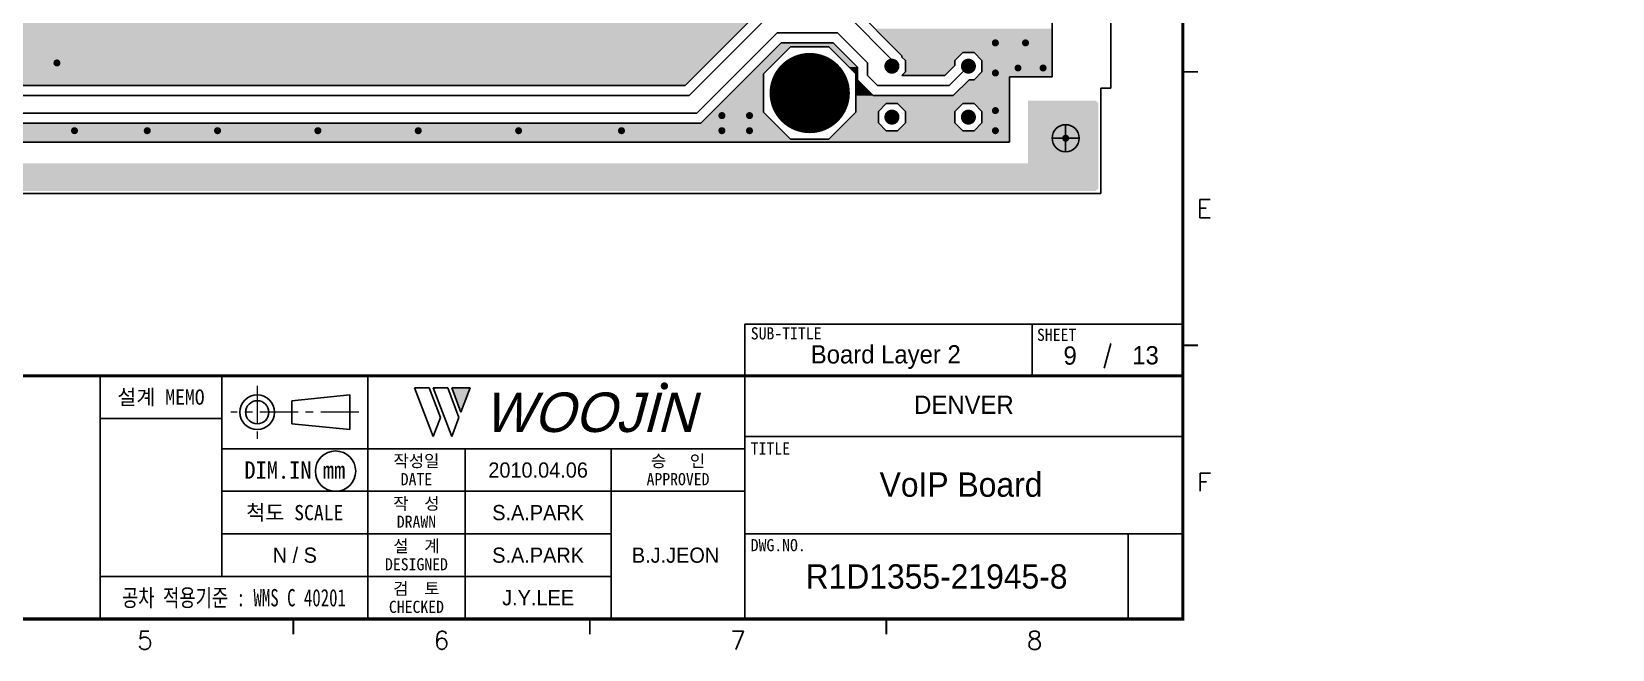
# Model space of a CAD drawing. Extents: x 295 to 953, y 10 to 290.
# Drawn here: x 692.7 to 952.6, y 10 to 111.6 of the extents above; entities that cross this region are included whole.
import ezdxf
from ezdxf.enums import TextEntityAlignment as Align

# ---------------------------------------------------------------- set-up
doc = ezdxf.new("R2010")
doc.units = 0
doc.header["$LTSCALE"] = 5
doc.header["$MEASUREMENT"] = 0
doc.linetypes.add('CENTER', pattern=[2, 1.25, -0.25, 0.25, -0.25])
doc.layers.get('0').update_dxf_attribs({"linetype": 'CONTINUOUS', "lineweight": 25})
for name, color, linetype in [('19_SOLD_GBR', 4, 'CONTINUOUS'), ('SHEET', 3, 'CONTINUOUS'), ('문자', 4, 'CONTINUOUS'), ('테두리', 3, 'CONTINUOUS')]:
    doc.layers.add(name, color=color, linetype=linetype)
for name, color, linetype, lineweight in [('2', 2, 'CENTER', 13), ('4', 4, 'CONTINUOUS', 18), ('6', 6, 'CONTINUOUS', 13)]:
    doc.layers.add(name, color=color, linetype=linetype, lineweight=lineweight)
doc.styles.add('MARK', font='ARLRDBD.TTF')
doc.styles.get("Standard").update_dxf_attribs({"font": 'simplex.shx'})
doc.styles.add('굴림', font='')
doc.styles.add('굴림체', font='')
doc.styles.get('굴림').set_extended_font_data('Gulim')
doc.styles.get('굴림체').set_extended_font_data('GulimChe')

# ---------------------------------------------------------------- blocks, each defined once
blk = doc.blocks.new('B')
at = {"layer": '문자'}
blk.add_hatch(color=256, dxfattribs=at).paths.add_polyline_path([(13.79, 10), (15.31, 6), (16.84, 10)])
at = {"color": 4, "const_width": 0.6}
blk.add_lwpolyline([(48.46, 10.32, 1), (49.06, 10.32, 1)], format="xyb", close=True, dxfattribs=at)
at = {"layer": '문자'}
for p, q in [((10.73, 2), (7.68, 10)), ((7.68, 10), (10.09, 10)), ((11.94, 5.16), (10.09, 10)), ((10.73, 10), (13.15, 10)), ((13.79, 2), (10.73, 10)), ((14.99, 5.16), (13.15, 10)), ((13.79, 10), (16.84, 10)), ((15.31, 6), (13.79, 10)), ((16.84, 10), (15.31, 6)), ((11.94, 5.16), (10.73, 2)), ((14.99, 5.16), (13.79, 2))]:
    blk.add_line(p, q, dxfattribs=at)
at = {"layer": '문자', "style": 'MARK', "oblique": 15}
blk.add_text('WOOJIN', height=6.5, dxfattribs=at).set_placement((36.4, 6), align=Align.MIDDLE_CENTER)
blk = doc.blocks.new('C')
at = {"layer": '2'}
for p, q in [((252.83, 53.35), (252.83, 44.65)), ((269.53, 49), (248.48, 49))]:
    blk.add_line(p, q, dxfattribs=at)
at = {"layer": 'SHEET'}
for p, q in [((393.14, 60.3), (392.07, 56.28)), ((227, 55), (227, 15)), ((247, 55), (247, 22)), ((271, 55), (271, 15)), ((271, 55), (271, 15)), ((333, 55), (333, 15)), ((247, 48), (227, 48)), ((405, 45), (333, 45)), ((333, 43), (247, 43)), ((287, 43), (287, 15)), ((311, 43), (311, 15)), ((333, 36), (247, 36)), ((311, 29), (247, 29)), ((405, 29), (333, 29)), ((396, 29), (396, 15)), ((311, 22), (227, 22))]:
    blk.add_line(p, q, dxfattribs=at)
at = {"layer": 'SHEET', "color": 4}
for p, q in [((258.53, 50.9), (268.03, 51.85)), ((258.53, 50.9), (258.53, 47.1)), ((268.03, 51.85), (268.03, 46.15)), ((258.53, 47.1), (268.03, 46.15))]:
    blk.add_line(p, q, dxfattribs=at)
at = {"layer": 'SHEET'}
for points in [[(333, 55), (380.19, 55), (380.19, 63.49), (333, 63.49)], [(380.19, 55), (405, 55), (405, 63.49), (380.19, 63.49)]]:
    blk.add_lwpolyline(points, close=True, dxfattribs=at)
at = {"layer": 'SHEET', "color": 4}
for radius in [2.85, 1.9]:
    blk.add_circle((252.83, 49), radius, dxfattribs=at)
at = {"layer": 'SHEET'}
blk.add_circle((265.7, 39.32), 3.32, dxfattribs=at)
at = {"layer": '테두리'}
blk.add_line((405, 285), (405, 15), dxfattribs=at)
for points, const_width in [([(15, 285), (15, 15), (405, 15), (405, 285), (15, 285)], 0.5), ([(407.5, 105), (405, 105)], 0.3), ([(407.5, 60), (405, 60)], 0.3), ([(15, 55), (405, 55)], 0.5), ([(258.75, 12.5), (258.75, 15)], 0.3), ([(307.5, 12.5), (307.5, 15)], 0.3), ([(356.25, 12.5), (356.25, 15)], 0.3)]:
    blk.add_lwpolyline(points, dxfattribs=dict(at, const_width=const_width))
blk.add_blockref('B', (271, 43))
at = {"layer": '문자'}
for s, p in [('E', (408.5, 82.5)), ('F', (408.5, 37.5)), ('5', (234.38, 11.5)), ('6', (283.12, 11.5)), ('7', (331.88, 11.5)), ('8', (380.62, 11.5))]:
    blk.add_text(s, height=3, dxfattribs=at).set_placement(p, align=Align.MIDDLE)
at = {"layer": '문자', "style": '굴림체'}
for s, height, p in [('SUB-TITLE', 2, (339.77, 61.98)), ('SHEET', 2, (384.24, 61.74)), ('설계 MEMO', 2.5, (237, 51.5)), ('작성일', 2, (279, 41)), ('승   인', 2, (322, 41)), ('DIM.IN mm', 2.85, (259, 39.5)), ('DATE', 2, (279, 38)), ('APPROVED', 2, (322, 38)), ('척도 SCALE', 2.5, (259, 32.5)), ('작  성', 2, (279, 34)), ('DRAWN', 2, (279, 31)), ('설  계', 2, (279, 27)), ('DESIGNED', 2, (279, 24)), ('검  토', 2, (279, 20)), ('CHECKED', 2, (279, 17))]:
    blk.add_text(s, height=height, dxfattribs=at).set_placement(p, align=Align.MIDDLE_CENTER)
for s, p in [('TITLE', (333.95, 42.05)), ('DWG.NO.', (333.95, 26.15))]:
    blk.add_text(s, height=2, dxfattribs=at).set_placement(p)
at = {"layer": '문자', "style": '굴림체', "width": 0.75}
blk.add_text('공차 적용기준 : WMS C 40201', height=2.85, dxfattribs=at).set_placement((249, 18.5), align=Align.MIDDLE_CENTER)

msp = doc.modelspace()

# ---------------------------------------------------------------- linework, layer by layer
for points, const_width in [([(851.44, 109.75, -1), (850.86, 109.75, -1)], 0.577), ([(856.39, 109.75, -1), (855.81, 109.75, -1)], 0.577), ([(697.17, 106.45, -1), (696.59, 106.45, -1)], 0.577), ([(823.93, 101.5, -1), (817.33, 101.5, -1)], 6.6), ([(834.76, 105.92, -1), (833.52, 105.92, -1)], 1.24), ([(847.33, 105.92, -1), (846.1, 105.92, -1)], 1.24), ([(851.44, 104.8, -1), (850.86, 104.8, -1)], 0.577), ([(855.15, 105.62, -1), (854.58, 105.62, -1)], 0.577), ([(859.28, 105.62, -1), (858.7, 105.62, -1)], 0.577), ([(834.76, 97.54, -1), (833.52, 97.54, -1)], 1.24), ([(847.33, 97.54, -1), (846.1, 97.54, -1)], 1.24), ([(851.44, 98.61, -1), (850.86, 98.61, -1)], 0.577), ([(806.48, 97.79, -1), (805.9, 97.79, -1)], 0.577), ([(811.02, 97.79, -1), (810.44, 97.79, -1)], 0.577), ([(700.05, 95.31, -1), (699.48, 95.31, -1)], 0.577), ([(712.02, 95.31, -1), (711.44, 95.31, -1)], 0.577), ([(723.57, 95.31, -1), (722.99, 95.31, -1)], 0.577), ([(740.07, 95.31, -1), (739.49, 95.31, -1)], 0.577), ([(756.57, 95.31, -1), (755.99, 95.31, -1)], 0.577), ([(773.07, 95.31, -1), (772.49, 95.31, -1)], 0.577), ([(789.98, 95.31, -1), (789.4, 95.31, -1)], 0.577), ([(806.48, 95.31, -1), (805.9, 95.31, -1)], 0.577), ([(811.02, 95.31, -1), (810.44, 95.31, -1)], 0.577), ([(851.44, 95.31, -1), (850.86, 95.31, -1)], 0.577), ([(862.99, 94.07, -1), (862.41, 94.07, -1)], 0.577)]:
    msp.add_lwpolyline(points, format="xyb", close=True, dxfattribs=dict(const_width=const_width))
at = {"layer": '19_SOLD_GBR', "color": 7}
for p, q in [((870.13, 232.67), (870.13, 102.32)), ((860.48, 122.47), (860.48, 104.14)), ((800.14, 102.74), (813.34, 115.94)), ((827.5, 115.94), (835.79, 107.64)), ((800.83, 101.09), (814.03, 114.29)), ((826.82, 114.29), (834.14, 106.96)), ((802.07, 98.2), (815.27, 111.4)), ((815.95, 109.75), (802.75, 96.55)), ((825.17, 111.4), (815.27, 111.4)), ((824.48, 109.75), (815.95, 109.75)), ((828.47, 105.77), (824.48, 109.75)), ((825.17, 111.4), (830.12, 106.45)), ((813.04, 104.64), (817.48, 109.09)), ((817.48, 109.09), (823.77, 109.09)), ((823.77, 109.09), (828.22, 104.64)), ((834.14, 105.92), (834.14, 106.96)), ((835.79, 107.64), (835.79, 107.42)), ((835.79, 107.42), (836.37, 106.84)), ((836.37, 106.84), (836.37, 105)), ((844.49, 106.84), (845.79, 108.15)), ((844.49, 106.03), (844.49, 106.84)), ((845.79, 108.15), (847.64, 108.15)), ((847.64, 108.15), (848.94, 106.84)), ((848.94, 106.84), (848.94, 105)), ((813.04, 98.36), (813.04, 104.64)), ((828.22, 104.64), (828.22, 98.36)), ((828.47, 103.7), (828.47, 105.77)), ((830.12, 104.39), (830.12, 106.45)), ((830.12, 104.39), (831.77, 102.74)), ((836.37, 105), (835.76, 104.39)), ((835.76, 104.39), (842.85, 104.39)), ((842.85, 104.39), (844.49, 106.03)), ((846.71, 105.92), (843.53, 102.74)), ((848.94, 105), (847.64, 103.69)), ((853.46, 104.14), (853.46, 93.41)), ((860.48, 104.14), (853.46, 104.14)), ((643.52, 102.74), (800.14, 102.74)), ((831.08, 101.09), (828.47, 103.7)), ((843.53, 102.74), (831.77, 102.74)), ((846.82, 103.69), (844.21, 101.09)), ((847.64, 103.69), (846.82, 103.69)), ((868.48, 85), (868.48, 102.32)), ((870.13, 102.32), (868.48, 102.32)), ((800.83, 101.09), (642.84, 101.09)), ((844.21, 101.09), (831.08, 101.09)), ((831.91, 98.46), (833.22, 99.77)), ((833.22, 99.77), (835.06, 99.77)), ((835.06, 99.77), (836.37, 98.46)), ((844.49, 98.46), (845.79, 99.77)), ((845.79, 99.77), (847.64, 99.77)), ((847.64, 99.77), (848.94, 98.46)), ((802.75, 96.55), (640.92, 96.55)), ((802.07, 98.2), (641.6, 98.2)), ((817.48, 93.91), (813.04, 98.36)), ((828.22, 98.36), (823.77, 93.91)), ((831.91, 96.62), (831.91, 98.46)), ((833.22, 95.31), (831.91, 96.62)), ((836.37, 96.62), (835.06, 95.31)), ((836.37, 98.46), (836.37, 96.62)), ((844.49, 96.62), (844.49, 98.46)), ((845.79, 95.31), (844.49, 96.62)), ((848.94, 96.62), (847.64, 95.31)), ((848.94, 98.46), (848.94, 96.62)), ((862.7, 96.3), (862.7, 91.85)), ((823.77, 93.91), (817.48, 93.91)), ((835.06, 95.31), (833.22, 95.31)), ((847.64, 95.31), (845.79, 95.31)), ((860.48, 94.07), (864.93, 94.07)), ((853.46, 93.41), (520.4, 93.41)), ((868.48, 85), (508.78, 85))]:
    msp.add_line(p, q, dxfattribs=at)
for start, end in [(0, 180), (180, 0)]:
    msp.add_arc((862.7, 94.07), 2.23, start, end, dxfattribs=at)
for points in [[(807.4, 110), (811.61, 114.2), (685.67, 110), (689.87, 114.2)], [(860.48, 108.15), (860.48, 112.08), (835.29, 108.15), (831.36, 112.08)], [(805.99, 108.59), (807.4, 110), (673.94, 108.59), (675.35, 110)], [(807.4, 110), (807.4, 110), (675.35, 110), (685.67, 110)], [(825.14, 109.09), (824.48, 109.75), (815.29, 109.09), (815.95, 109.75)], [(824.48, 109.75), (824.48, 109.75), (817.48, 109.75), (824.48, 109.75)], [(803.93, 106.52), (805.99, 108.59), (673.94, 106.52), (673.94, 108.59)], [(813.04, 104.64), (817.48, 109.09), (810.84, 104.64), (815.29, 109.09)], [(825.14, 109.09), (825.14, 109.09), (823.77, 109.09), (817.48, 109.09)], [(828.47, 105.77), (825.14, 109.09), (827.09, 105.77), (823.77, 109.09)], [(845.29, 107.64), (845.79, 108.15), (835.79, 107.64), (835.29, 108.15)], [(845.06, 107.42), (845.29, 107.64), (835.79, 107.42), (835.79, 107.64)], [(844.49, 106.84), (845.06, 107.42), (836.37, 106.84), (835.79, 107.42)], [(844.49, 106.03), (844.49, 106.84), (836.37, 106.03), (836.37, 106.84)], [(860.48, 108.15), (860.48, 108.15), (847.64, 108.15), (845.79, 108.15)], [(860.48, 106.84), (860.48, 108.15), (848.94, 106.84), (847.64, 108.15)], [(860.48, 105), (860.48, 106.84), (848.94, 105), (848.94, 106.84)], [(800.14, 102.74), (802.87, 105.46), (643.52, 102.74), (640.8, 105.46)], [(802.87, 105.46), (803.93, 106.52), (672.88, 105.46), (673.94, 106.52)], [(813.04, 98.36), (813.04, 104.64), (804.55, 98.36), (810.84, 104.64)], [(828.47, 104.64), (828.47, 105.77), (828.22, 104.64), (827.09, 105.77)], [(828.47, 103.7), (828.47, 104.64), (828.22, 103.7), (828.22, 104.64)], [(842.85, 104.39), (843.46, 105), (835.76, 104.39), (836.37, 105)], [(843.46, 105), (844.49, 106.03), (836.37, 105), (836.37, 106.03)], [(853.46, 103.69), (853.46, 104.14), (847.64, 103.69), (848.08, 104.14)], [(860.48, 104.14), (860.48, 105), (848.08, 104.14), (848.94, 105)], [(831.08, 101.09), (828.47, 103.7), (828.22, 101.09), (828.22, 103.7)], [(853.46, 101.09), (853.46, 102.67), (844.21, 101.09), (845.79, 102.67)], [(853.46, 102.67), (853.46, 103.69), (845.79, 102.67), (846.82, 103.69)], [(853.46, 103.69), (853.46, 103.69), (846.82, 103.69), (847.64, 103.69)], [(853.46, 99.77), (853.46, 101.09), (828.22, 99.77), (828.22, 101.09)], [(831.91, 98.46), (833.22, 99.77), (828.22, 98.46), (828.22, 99.77)], [(853.46, 101.09), (853.46, 101.09), (833.22, 101.09), (844.21, 101.09)], [(845.79, 99.77), (845.79, 99.77), (835.06, 99.77), (833.22, 99.77)], [(844.49, 98.46), (845.79, 99.77), (836.37, 98.46), (835.06, 99.77)], [(853.46, 99.77), (853.46, 99.77), (847.64, 99.77), (845.79, 99.77)], [(853.46, 98.46), (853.46, 99.77), (848.94, 98.46), (847.64, 99.77)], [(868.07, 99.85), (867.65, 100.26), (856.52, 99.85), (856.52, 100.26)], [(867.65, 100.26), (867.65, 100.26), (856.52, 100.26), (867.65, 100.26)], [(868.07, 99.03), (868.07, 99.85), (856.52, 99.03), (856.52, 99.85)], [(868.07, 89.95), (868.07, 99.03), (856.52, 89.95), (856.52, 99.03)], [(817.48, 93.91), (814.84, 96.55), (625.77, 93.91), (628.41, 96.55)], [(814.84, 96.55), (813.04, 98.36), (802.75, 96.55), (804.55, 98.36)], [(833.22, 95.31), (831.91, 96.62), (825.17, 95.31), (826.48, 96.62)], [(831.91, 96.62), (831.91, 98.36), (826.48, 96.62), (828.22, 98.36)], [(831.91, 98.36), (831.91, 98.46), (828.22, 98.36), (828.22, 98.46)], [(845.79, 95.31), (844.49, 96.62), (835.06, 95.31), (836.37, 96.62)], [(844.49, 96.62), (844.49, 98.46), (836.37, 96.62), (836.37, 98.46)], [(853.46, 95.31), (853.46, 96.62), (847.64, 95.31), (848.94, 96.62)], [(853.46, 96.62), (853.46, 98.46), (848.94, 96.62), (848.94, 98.46)], [(853.46, 93.41), (853.46, 93.91), (520.4, 93.41), (519.9, 93.91)], [(853.46, 93.91), (853.46, 95.31), (823.77, 93.91), (825.17, 95.31)], [(868.07, 88.46), (868.07, 89.95), (505.89, 88.46), (505.89, 89.95)], [(868.07, 89.95), (868.07, 89.95), (505.89, 89.95), (856.52, 89.95)], [(868.07, 85.82), (868.07, 88.46), (508.53, 85.82), (505.89, 88.46)], [(867.65, 85.41), (868.07, 85.82), (508.94, 85.41), (508.53, 85.82)]]:
    msp.add_solid(points, dxfattribs=at)

# ---------------------------------------------------------------- block references
msp.add_blockref('C', (476.98, 0))

# ---------------------------------------------------------------- texts
at = {"color": 4, "style": '굴림'}
for s, p in [('2010.04.06', (775.98, 39.5)), ('S.A.PARK', (775.98, 32.5)), ('S.A.PARK', (775.98, 25.5)), ('B.J.JEON', (798.57, 25.5)), ('J.Y.LEE', (775.98, 18.5))]:
    msp.add_text(s, height=2.5, dxfattribs=at).set_placement(p, align=Align.MIDDLE_CENTER)
at = {"layer": '4', "style": '굴림'}
for s, p in [('Board Layer 2', (833.13, 58.53)), ('9', (863.44, 58.33)), ('13', (875.83, 58.38)), ('DENVER', (845.98, 50.24))]:
    msp.add_text(s, height=3, dxfattribs=at).set_placement(p, align=Align.MIDDLE_CENTER)
at = {"layer": '6', "color": 4, "char_height": 3, "width": 52.2944, "attachment_point": 4, "style": '굴림체'}
for insert in [(952.58, 106.26), (952.58, 102.14)]:
    msp.add_mtext('{\\f굴림|b0|i0|c129;\\C7;', dxfattribs=dict(at, insert=insert))
at = {"layer": '문자', "style": '굴림'}
for s, height, p in [('VoIP Board', 4, (845.5, 37.11)), ('N / S', 2.5, (735.98, 25.5)), ('R1D1355-21945-8', 4, (841.48, 22))]:
    msp.add_text(s, height=height, dxfattribs=at).set_placement(p, align=Align.MIDDLE_CENTER)

doc.saveas('drawing.dxf')
